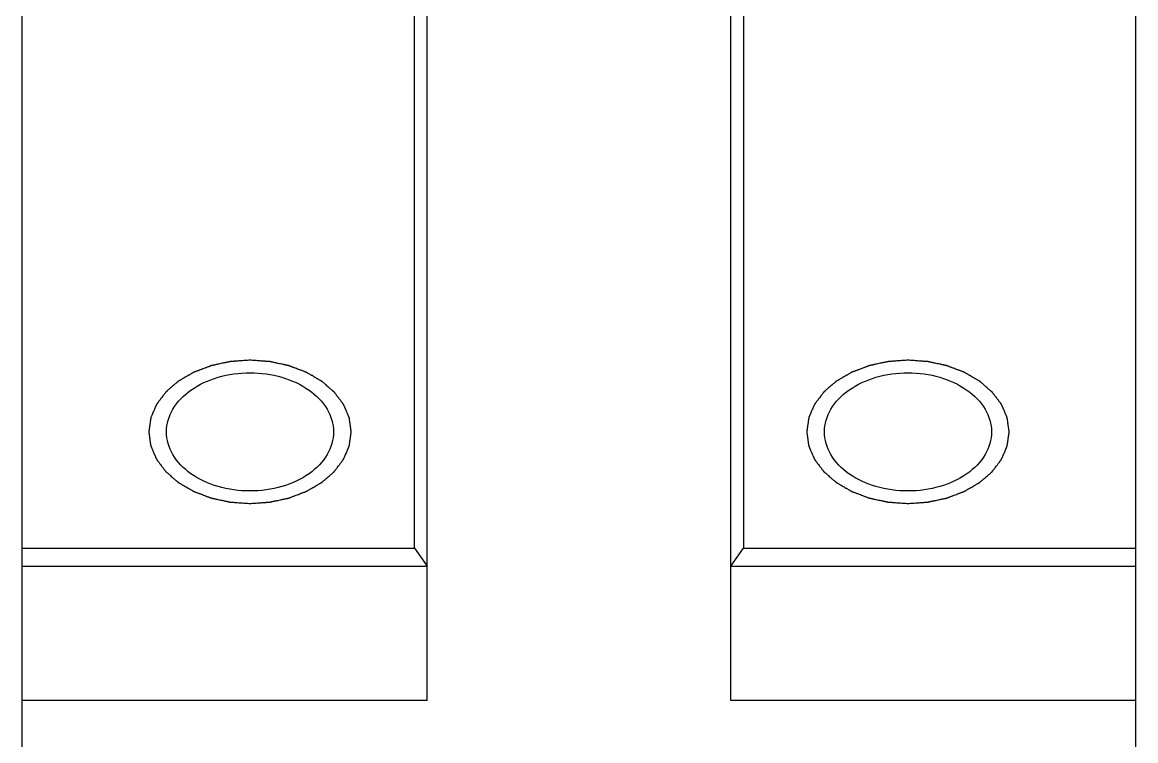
# Model space of a CAD drawing. Header units: millimetres. Extents: x 0 to 594, y 0 to 420.
# Drawn here: x 447.72 to 458.72, y 374.19 to 381.28 of the extents above; entities that cross this region are included whole.
import ezdxf

# ---------------------------------------------------------------- set-up
doc = ezdxf.new("R2010")
doc.units = ezdxf.units.MM
doc.header["$LTSCALE"] = 32.67
doc.layers.get('0').update_dxf_attribs({"linetype": 'CONTINUOUS'})
doc.layers.add('AXIS', color=7, linetype='CONTINUOUS')

msp = doc.modelspace()

# ---------------------------------------------------------------- linework, layer by layer
at = {"color": 7, "linetype": 'CONTINUOUS'}
for p, q in [((447.72, 332.038), (447.72, 388.373)), ((451.595, 376.087), (451.595, 388.373)), ((454.845, 388.373), (454.845, 376.087)), ((458.72, 332.038), (458.72, 388.373)), ((451.72, 374.584), (451.72, 388.284)), ((454.72, 374.584), (454.72, 388.284)), ((447.72, 376.087), (451.595, 376.087)), ((451.595, 376.087), (451.72, 375.91)), ((454.72, 375.91), (454.845, 376.087)), ((454.845, 376.087), (458.72, 376.087)), ((447.72, 375.91), (451.72, 375.91)), ((454.72, 375.91), (458.72, 375.91)), ((451.72, 374.584), (447.72, 374.584)), ((458.72, 374.584), (454.72, 374.584))]:
    msp.add_line(p, q, dxfattribs=at)
at = {"color": 2, "linetype": 'CONTINUOUS'}
for points in [[(449.97, 377.943), (449.954, 377.942), (449.929, 377.94), (449.897, 377.938), (449.873, 377.936), (449.853, 377.935), (449.836, 377.934), (449.824, 377.933), (449.812, 377.932), (449.802, 377.931), (449.794, 377.931), (449.789, 377.93), (449.785, 377.93), (449.782, 377.93), (449.779, 377.93), (449.777, 377.93), (449.776, 377.93), (449.774, 377.929), (449.772, 377.929), (449.77, 377.928), (449.767, 377.928), (449.763, 377.927), (449.758, 377.926), (449.75, 377.924), (449.741, 377.922), (449.729, 377.919), (449.717, 377.917), (449.702, 377.914), (449.682, 377.91), (449.663, 377.905), (449.647, 377.902), (449.636, 377.9), (449.624, 377.897), (449.614, 377.895), (449.606, 377.893), (449.601, 377.892), (449.598, 377.891), (449.595, 377.891), (449.592, 377.89), (449.591, 377.89), (449.59, 377.89), (449.589, 377.89), (449.588, 377.889), (449.587, 377.889), (449.586, 377.888), (449.583, 377.888), (449.581, 377.887), (449.577, 377.885), (449.573, 377.883), (449.565, 377.881), (449.556, 377.877), (449.546, 377.873), (449.535, 377.869), (449.521, 377.864), (449.503, 377.857), (449.485, 377.85), (449.47, 377.845), (449.46, 377.841), (449.449, 377.837), (449.44, 377.834), (449.433, 377.831), (449.428, 377.829), (449.425, 377.828), (449.422, 377.827), (449.42, 377.826), (449.418, 377.825), (449.417, 377.825), (449.416, 377.825), (449.416, 377.824), (449.415, 377.824), (449.414, 377.823), (449.412, 377.822), (449.409, 377.821), (449.406, 377.819), (449.402, 377.816), (449.396, 377.813), (449.388, 377.808), (449.378, 377.803), (449.368, 377.797), (449.356, 377.79), (449.34, 377.78), (449.324, 377.771), (449.311, 377.764), (449.301, 377.758), (449.292, 377.752), (449.284, 377.748), (449.277, 377.744), (449.273, 377.742), (449.27, 377.74), (449.268, 377.739), (449.266, 377.737), (449.264, 377.737), (449.263, 377.736), (449.263, 377.736), (449.262, 377.735), (449.262, 377.735), (449.261, 377.734), (449.259, 377.732), (449.257, 377.731), (449.254, 377.729), (449.251, 377.726), (449.246, 377.721), (449.24, 377.716), (449.232, 377.709), (449.224, 377.702), (449.214, 377.694), (449.201, 377.682), (449.188, 377.671), (449.178, 377.663), (449.17, 377.656), (449.162, 377.649), (449.156, 377.644), (449.151, 377.639), (449.147, 377.636), (449.145, 377.634), (449.143, 377.633), (449.141, 377.631), (449.14, 377.63), (449.139, 377.63), (449.139, 377.629), (449.139, 377.629), (449.138, 377.628), (449.137, 377.627), (449.136, 377.625), (449.135, 377.623), (449.133, 377.621), (449.13, 377.618), (449.126, 377.613), (449.122, 377.606), (449.116, 377.599), (449.11, 377.591), (449.102, 377.581), (449.093, 377.568), (449.083, 377.556), (449.075, 377.546), (449.07, 377.538), (449.064, 377.53), (449.059, 377.524), (449.055, 377.519), (449.053, 377.516), (449.051, 377.513), (449.05, 377.511), (449.048, 377.51), (449.048, 377.509), (449.047, 377.508), (449.047, 377.508), (449.046, 377.507), (449.046, 377.506), (449.046, 377.505), (449.045, 377.503), (449.044, 377.501), (449.043, 377.499), (449.041, 377.495), (449.039, 377.49), (449.036, 377.483), (449.032, 377.475), (449.029, 377.466), (449.024, 377.455), (449.018, 377.442), (449.012, 377.428), (449.007, 377.417), (449.004, 377.409), (449, 377.4), (448.997, 377.393), (448.995, 377.388), (448.993, 377.385), (448.992, 377.382), (448.991, 377.38), (448.991, 377.378), (448.99, 377.377), (448.99, 377.376), (448.99, 377.376), (448.99, 377.375), (448.989, 377.374), (448.989, 377.373), (448.989, 377.371), (448.989, 377.369), (448.988, 377.366), (448.988, 377.362), (448.987, 377.357), (448.986, 377.349), (448.985, 377.341), (448.983, 377.332), (448.982, 377.32), (448.98, 377.306), (448.978, 377.291), (448.976, 377.279), (448.975, 377.271), (448.974, 377.262), (448.973, 377.255), (448.972, 377.249), (448.971, 377.245), (448.971, 377.242), (448.97, 377.24), (448.97, 377.238), (448.97, 377.237), (448.97, 377.236), (448.97, 377.236), (448.97, 377.235), (448.97, 377.235), (448.97, 377.233), (448.97, 377.232), (448.971, 377.229), (448.971, 377.227), (448.972, 377.223), (448.972, 377.217), (448.973, 377.21), (448.975, 377.201), (448.976, 377.193), (448.977, 377.181), (448.979, 377.167), (448.981, 377.153), (448.983, 377.141), (448.984, 377.133), (448.985, 377.124), (448.986, 377.117), (448.987, 377.111), (448.988, 377.108), (448.988, 377.105), (448.988, 377.103), (448.989, 377.101), (448.989, 377.1), (448.989, 377.099), (448.989, 377.098), (448.989, 377.098), (448.989, 377.097), (448.99, 377.096), (448.991, 377.094), (448.992, 377.092), (448.993, 377.09), (448.994, 377.086), (448.997, 377.081), (449, 377.074), (449.003, 377.065), (449.007, 377.057), (449.011, 377.046), (449.017, 377.032), (449.023, 377.019), (449.028, 377.008), (449.031, 376.999), (449.035, 376.991), (449.038, 376.984), (449.04, 376.979), (449.042, 376.975), (449.043, 376.973), (449.044, 376.97), (449.044, 376.969), (449.045, 376.968), (449.045, 376.967), (449.045, 376.966), (449.046, 376.966), (449.046, 376.965), (449.047, 376.964), (449.048, 376.963), (449.05, 376.961), (449.052, 376.958), (449.054, 376.955), (449.058, 376.95), (449.063, 376.944), (449.068, 376.936), (449.074, 376.928), (449.082, 376.918), (449.091, 376.905), (449.101, 376.893), (449.108, 376.883), (449.114, 376.875), (449.12, 376.867), (449.125, 376.861), (449.128, 376.856), (449.131, 376.853), (449.133, 376.85), (449.134, 376.848), (449.135, 376.847), (449.136, 376.846), (449.137, 376.845), (449.137, 376.844), (449.137, 376.844), (449.138, 376.844), (449.139, 376.843), (449.141, 376.841), (449.143, 376.839), (449.145, 376.837), (449.149, 376.834), (449.154, 376.83), (449.161, 376.824), (449.168, 376.817), (449.176, 376.811), (449.187, 376.801), (449.2, 376.79), (449.213, 376.779), (449.223, 376.77), (449.231, 376.763), (449.239, 376.756), (449.246, 376.751), (449.251, 376.746), (449.254, 376.743), (449.257, 376.741), (449.259, 376.739), (449.26, 376.738), (449.262, 376.737), (449.262, 376.736), (449.263, 376.736), (449.263, 376.735), (449.264, 376.735), (449.266, 376.734), (449.267, 376.733), (449.27, 376.732), (449.273, 376.73), (449.277, 376.728), (449.283, 376.724), (449.291, 376.719), (449.3, 376.714), (449.31, 376.708), (449.322, 376.701), (449.338, 376.692), (449.354, 376.683), (449.366, 376.676), (449.376, 376.67), (449.385, 376.665), (449.393, 376.66), (449.399, 376.656), (449.403, 376.654), (449.407, 376.652), (449.409, 376.651), (449.411, 376.65), (449.412, 376.649), (449.413, 376.649), (449.414, 376.648), (449.414, 376.648), (449.415, 376.648), (449.417, 376.647), (449.419, 376.646), (449.422, 376.645), (449.425, 376.644), (449.43, 376.642), (449.437, 376.639), (449.446, 376.636), (449.457, 376.632), (449.467, 376.628), (449.482, 376.622), (449.5, 376.616), (449.517, 376.609), (449.532, 376.603), (449.543, 376.599), (449.553, 376.595), (449.562, 376.592), (449.569, 376.589), (449.574, 376.587), (449.578, 376.586), (449.58, 376.585), (449.582, 376.584), (449.584, 376.584), (449.585, 376.583), (449.586, 376.583), (449.586, 376.583), (449.587, 376.583), (449.589, 376.582), (449.591, 376.582), (449.594, 376.581), (449.598, 376.58), (449.603, 376.579), (449.611, 376.578), (449.621, 376.575), (449.632, 376.573), (449.644, 376.57), (449.659, 376.567), (449.679, 376.563), (449.698, 376.559), (449.714, 376.555), (449.726, 376.553), (449.737, 376.55), (449.747, 376.548), (449.755, 376.546), (449.76, 376.545), (449.763, 376.545), (449.766, 376.544), (449.769, 376.543), (449.771, 376.543), (449.772, 376.543), (449.774, 376.543), (449.776, 376.542), (449.778, 376.542), (449.781, 376.542), (449.786, 376.542), (449.791, 376.541), (449.799, 376.541), (449.809, 376.54), (449.822, 376.539), (449.834, 376.538), (449.85, 376.537), (449.871, 376.536), (449.896, 376.534), (449.929, 376.532), (449.953, 376.53), (449.97, 376.529)], [(449.97, 376.529), (449.986, 376.53), (450.01, 376.532), (450.043, 376.534), (450.067, 376.535), (450.087, 376.537), (450.103, 376.538), (450.116, 376.539), (450.128, 376.54), (450.138, 376.54), (450.146, 376.541), (450.151, 376.541), (450.155, 376.542), (450.158, 376.542), (450.161, 376.542), (450.163, 376.542), (450.164, 376.542), (450.166, 376.543), (450.168, 376.543), (450.17, 376.543), (450.173, 376.544), (450.177, 376.545), (450.182, 376.546), (450.189, 376.548), (450.199, 376.55), (450.211, 376.552), (450.222, 376.555), (450.238, 376.558), (450.258, 376.562), (450.277, 376.566), (450.293, 376.57), (450.304, 376.572), (450.316, 376.575), (450.326, 376.577), (450.333, 376.578), (450.338, 376.579), (450.342, 376.58), (450.345, 376.581), (450.348, 376.581), (450.349, 376.582), (450.35, 376.582), (450.351, 376.582), (450.352, 376.582), (450.353, 376.583), (450.354, 376.583), (450.356, 376.584), (450.359, 376.585), (450.363, 376.586), (450.367, 376.588), (450.374, 376.591), (450.383, 376.594), (450.394, 376.598), (450.405, 376.602), (450.419, 376.608), (450.437, 376.614), (450.455, 376.621), (450.469, 376.627), (450.48, 376.631), (450.491, 376.635), (450.5, 376.638), (450.507, 376.641), (450.512, 376.642), (450.515, 376.644), (450.518, 376.645), (450.52, 376.646), (450.522, 376.646), (450.523, 376.647), (450.523, 376.647), (450.524, 376.647), (450.525, 376.648), (450.526, 376.648), (450.528, 376.65), (450.53, 376.651), (450.534, 376.653), (450.538, 376.655), (450.544, 376.659), (450.552, 376.664), (450.562, 376.669), (450.571, 376.675), (450.584, 376.682), (450.6, 376.691), (450.616, 376.701), (450.629, 376.708), (450.639, 376.714), (450.648, 376.719), (450.656, 376.724), (450.663, 376.727), (450.667, 376.73), (450.67, 376.732), (450.672, 376.733), (450.674, 376.734), (450.676, 376.735), (450.676, 376.735), (450.677, 376.736), (450.677, 376.736), (450.678, 376.737), (450.679, 376.738), (450.681, 376.739), (450.683, 376.741), (450.685, 376.743), (450.689, 376.746), (450.694, 376.75), (450.7, 376.756), (450.708, 376.762), (450.716, 376.769), (450.726, 376.778), (450.739, 376.789), (450.752, 376.8), (450.762, 376.809), (450.77, 376.816), (450.778, 376.822), (450.784, 376.828), (450.789, 376.832), (450.792, 376.835), (450.795, 376.837), (450.797, 376.839), (450.799, 376.841), (450.8, 376.841), (450.8, 376.842), (450.801, 376.842), (450.801, 376.843), (450.802, 376.844), (450.803, 376.845), (450.804, 376.846), (450.805, 376.848), (450.807, 376.851), (450.81, 376.854), (450.813, 376.859), (450.818, 376.865), (450.824, 376.873), (450.83, 376.88), (450.837, 376.891), (450.847, 376.903), (450.857, 376.916), (450.864, 376.926), (450.87, 376.934), (450.876, 376.941), (450.881, 376.948), (450.884, 376.953), (450.887, 376.956), (450.889, 376.958), (450.89, 376.96), (450.891, 376.962), (450.892, 376.963), (450.893, 376.964), (450.893, 376.964), (450.893, 376.965), (450.894, 376.965), (450.894, 376.966), (450.895, 376.968), (450.896, 376.97), (450.897, 376.973), (450.898, 376.976), (450.901, 376.982), (450.904, 376.989), (450.907, 376.997), (450.911, 377.005), (450.916, 377.016), (450.922, 377.03), (450.928, 377.044), (450.932, 377.055), (450.936, 377.063), (450.939, 377.071), (450.942, 377.078), (450.945, 377.084), (450.946, 377.087), (450.947, 377.09), (450.948, 377.092), (450.949, 377.094), (450.95, 377.095), (450.95, 377.096), (450.95, 377.096), (450.95, 377.097), (450.95, 377.097), (450.951, 377.099), (450.951, 377.1), (450.951, 377.103), (450.951, 377.106), (450.952, 377.109), (450.953, 377.115), (450.954, 377.122), (450.955, 377.131), (450.956, 377.14), (450.958, 377.151), (450.96, 377.166), (450.962, 377.18), (450.964, 377.192), (450.965, 377.201), (450.966, 377.21), (450.967, 377.217), (450.968, 377.223), (450.969, 377.226), (450.969, 377.229), (450.969, 377.231), (450.97, 377.233), (450.97, 377.235), (450.97, 377.235), (450.97, 377.236), (450.97, 377.236), (450.97, 377.237), (450.97, 377.238), (450.969, 377.24), (450.969, 377.242), (450.969, 377.245), (450.968, 377.249), (450.967, 377.254), (450.966, 377.262), (450.965, 377.27), (450.964, 377.279), (450.962, 377.29), (450.96, 377.304), (450.958, 377.319), (450.957, 377.33), (450.956, 377.339), (450.954, 377.347), (450.953, 377.355), (450.953, 377.36), (450.952, 377.364), (450.952, 377.367), (450.951, 377.369), (450.951, 377.371), (450.951, 377.372), (450.951, 377.373), (450.951, 377.373), (450.951, 377.374), (450.95, 377.374), (450.95, 377.376), (450.949, 377.377), (450.948, 377.379), (450.947, 377.382), (450.946, 377.386), (450.943, 377.391), (450.94, 377.398), (450.937, 377.406), (450.933, 377.414), (450.929, 377.425), (450.923, 377.439), (450.917, 377.453), (450.912, 377.464), (450.909, 377.472), (450.905, 377.481), (450.902, 377.487), (450.9, 377.493), (450.898, 377.496), (450.897, 377.499), (450.896, 377.501), (450.895, 377.503), (450.895, 377.504), (450.895, 377.505), (450.894, 377.505), (450.894, 377.506), (450.894, 377.506), (450.893, 377.507), (450.892, 377.509), (450.89, 377.511), (450.888, 377.514), (450.886, 377.517), (450.882, 377.522), (450.877, 377.528), (450.872, 377.536), (450.866, 377.543), (450.858, 377.554), (450.849, 377.566), (450.839, 377.579), (450.831, 377.589), (450.826, 377.597), (450.82, 377.604), (450.815, 377.611), (450.811, 377.616), (450.809, 377.619), (450.807, 377.621), (450.806, 377.623), (450.804, 377.625), (450.804, 377.626), (450.803, 377.627), (450.803, 377.627), (450.802, 377.628), (450.802, 377.628), (450.801, 377.629), (450.799, 377.631), (450.797, 377.632), (450.794, 377.634), (450.791, 377.637), (450.786, 377.642), (450.779, 377.648), (450.771, 377.654), (450.763, 377.661), (450.753, 377.67), (450.74, 377.681), (450.727, 377.693), (450.716, 377.702), (450.708, 377.709), (450.701, 377.715), (450.694, 377.721), (450.689, 377.726), (450.686, 377.728), (450.683, 377.731), (450.681, 377.732), (450.679, 377.734), (450.678, 377.735), (450.677, 377.735), (450.677, 377.736), (450.676, 377.736), (450.676, 377.737), (450.674, 377.737), (450.672, 377.739), (450.67, 377.74), (450.667, 377.742), (450.663, 377.744), (450.657, 377.748), (450.649, 377.752), (450.639, 377.758), (450.63, 377.763), (450.617, 377.77), (450.602, 377.78), (450.586, 377.789), (450.573, 377.796), (450.564, 377.802), (450.554, 377.807), (450.547, 377.812), (450.54, 377.815), (450.536, 377.817), (450.533, 377.819), (450.531, 377.821), (450.529, 377.822), (450.528, 377.823), (450.527, 377.823), (450.526, 377.823), (450.525, 377.824), (450.525, 377.824), (450.523, 377.825), (450.521, 377.825), (450.518, 377.826), (450.515, 377.828), (450.51, 377.83), (450.503, 377.832), (450.494, 377.836), (450.483, 377.84), (450.472, 377.844), (450.458, 377.849), (450.44, 377.856), (450.422, 377.863), (450.408, 377.868), (450.397, 377.872), (450.386, 377.876), (450.377, 377.88), (450.37, 377.883), (450.366, 377.884), (450.362, 377.886), (450.36, 377.887), (450.357, 377.887), (450.356, 377.888), (450.355, 377.888), (450.354, 377.889), (450.353, 377.889), (450.352, 377.889), (450.351, 377.889), (450.348, 377.89), (450.345, 377.891), (450.342, 377.891), (450.337, 377.892), (450.329, 377.894), (450.319, 377.896), (450.308, 377.899), (450.296, 377.901), (450.28, 377.905), (450.261, 377.909), (450.241, 377.913), (450.226, 377.916), (450.214, 377.919), (450.203, 377.921), (450.193, 377.924), (450.185, 377.925), (450.18, 377.926), (450.176, 377.927), (450.173, 377.928), (450.171, 377.928), (450.169, 377.929), (450.168, 377.929), (450.166, 377.929), (450.164, 377.929), (450.161, 377.929), (450.158, 377.93), (450.154, 377.93), (450.149, 377.93), (450.141, 377.931), (450.13, 377.932), (450.118, 377.932), (450.106, 377.933), (450.089, 377.934), (450.069, 377.936), (450.044, 377.938), (450.011, 377.94), (449.986, 377.942), (449.97, 377.943)], [(456.47, 377.943), (456.454, 377.942), (456.429, 377.94), (456.397, 377.938), (456.373, 377.936), (456.353, 377.935), (456.336, 377.934), (456.324, 377.933), (456.312, 377.932), (456.302, 377.931), (456.294, 377.931), (456.289, 377.93), (456.285, 377.93), (456.282, 377.93), (456.279, 377.93), (456.277, 377.93), (456.276, 377.93), (456.274, 377.929), (456.272, 377.929), (456.27, 377.928), (456.267, 377.928), (456.263, 377.927), (456.258, 377.926), (456.25, 377.924), (456.241, 377.922), (456.229, 377.919), (456.217, 377.917), (456.202, 377.914), (456.182, 377.91), (456.163, 377.905), (456.147, 377.902), (456.136, 377.9), (456.124, 377.897), (456.114, 377.895), (456.106, 377.893), (456.101, 377.892), (456.098, 377.891), (456.095, 377.891), (456.092, 377.89), (456.091, 377.89), (456.09, 377.89), (456.089, 377.89), (456.088, 377.889), (456.087, 377.889), (456.086, 377.888), (456.083, 377.888), (456.081, 377.887), (456.077, 377.885), (456.073, 377.883), (456.065, 377.881), (456.056, 377.877), (456.046, 377.873), (456.035, 377.869), (456.021, 377.864), (456.003, 377.857), (455.985, 377.85), (455.97, 377.845), (455.96, 377.841), (455.949, 377.837), (455.94, 377.834), (455.933, 377.831), (455.928, 377.829), (455.925, 377.828), (455.922, 377.827), (455.92, 377.826), (455.918, 377.825), (455.917, 377.825), (455.916, 377.825), (455.916, 377.824), (455.915, 377.824), (455.914, 377.823), (455.912, 377.822), (455.909, 377.821), (455.906, 377.819), (455.902, 377.816), (455.896, 377.813), (455.888, 377.808), (455.878, 377.803), (455.868, 377.797), (455.856, 377.79), (455.84, 377.78), (455.824, 377.771), (455.811, 377.764), (455.801, 377.758), (455.792, 377.752), (455.784, 377.748), (455.777, 377.744), (455.773, 377.742), (455.77, 377.74), (455.768, 377.739), (455.766, 377.737), (455.764, 377.737), (455.763, 377.736), (455.763, 377.736), (455.762, 377.735), (455.762, 377.735), (455.761, 377.734), (455.759, 377.732), (455.757, 377.731), (455.754, 377.729), (455.751, 377.726), (455.746, 377.721), (455.74, 377.716), (455.732, 377.709), (455.724, 377.702), (455.714, 377.694), (455.701, 377.682), (455.688, 377.671), (455.678, 377.663), (455.67, 377.656), (455.662, 377.649), (455.656, 377.644), (455.651, 377.639), (455.647, 377.636), (455.645, 377.634), (455.643, 377.633), (455.641, 377.631), (455.64, 377.63), (455.639, 377.63), (455.639, 377.629), (455.639, 377.629), (455.638, 377.628), (455.637, 377.627), (455.636, 377.625), (455.635, 377.623), (455.633, 377.621), (455.63, 377.618), (455.626, 377.613), (455.622, 377.606), (455.616, 377.599), (455.61, 377.591), (455.602, 377.581), (455.593, 377.568), (455.583, 377.556), (455.575, 377.546), (455.57, 377.538), (455.564, 377.53), (455.559, 377.524), (455.555, 377.519), (455.553, 377.516), (455.551, 377.513), (455.55, 377.511), (455.548, 377.51), (455.548, 377.509), (455.547, 377.508), (455.547, 377.508), (455.546, 377.507), (455.546, 377.506), (455.546, 377.505), (455.545, 377.503), (455.544, 377.501), (455.543, 377.499), (455.541, 377.495), (455.539, 377.49), (455.536, 377.483), (455.532, 377.475), (455.529, 377.466), (455.524, 377.455), (455.518, 377.442), (455.512, 377.428), (455.507, 377.417), (455.504, 377.409), (455.5, 377.4), (455.497, 377.393), (455.495, 377.388), (455.493, 377.385), (455.492, 377.382), (455.491, 377.38), (455.491, 377.378), (455.49, 377.377), (455.49, 377.376), (455.49, 377.376), (455.49, 377.375), (455.489, 377.374), (455.489, 377.373), (455.489, 377.371), (455.489, 377.369), (455.488, 377.366), (455.488, 377.362), (455.487, 377.357), (455.486, 377.349), (455.485, 377.341), (455.483, 377.332), (455.482, 377.32), (455.48, 377.306), (455.478, 377.291), (455.476, 377.279), (455.475, 377.271), (455.474, 377.262), (455.473, 377.255), (455.472, 377.249), (455.471, 377.245), (455.471, 377.242), (455.47, 377.24), (455.47, 377.238), (455.47, 377.237), (455.47, 377.236), (455.47, 377.236), (455.47, 377.235), (455.47, 377.235), (455.47, 377.233), (455.47, 377.232), (455.471, 377.229), (455.471, 377.227), (455.472, 377.223), (455.472, 377.217), (455.473, 377.21), (455.475, 377.201), (455.476, 377.193), (455.477, 377.181), (455.479, 377.167), (455.481, 377.153), (455.483, 377.141), (455.484, 377.133), (455.485, 377.124), (455.486, 377.117), (455.487, 377.111), (455.488, 377.108), (455.488, 377.105), (455.488, 377.103), (455.489, 377.101), (455.489, 377.1), (455.489, 377.099), (455.489, 377.098), (455.489, 377.098), (455.489, 377.097), (455.49, 377.096), (455.491, 377.094), (455.492, 377.092), (455.493, 377.09), (455.494, 377.086), (455.497, 377.081), (455.5, 377.074), (455.503, 377.065), (455.507, 377.057), (455.511, 377.046), (455.517, 377.032), (455.523, 377.019), (455.528, 377.008), (455.531, 376.999), (455.535, 376.991), (455.538, 376.984), (455.54, 376.979), (455.542, 376.975), (455.543, 376.973), (455.544, 376.97), (455.544, 376.969), (455.545, 376.968), (455.545, 376.967), (455.545, 376.966), (455.546, 376.966), (455.546, 376.965), (455.547, 376.964), (455.548, 376.963), (455.55, 376.961), (455.552, 376.958), (455.554, 376.955), (455.558, 376.95), (455.563, 376.944), (455.568, 376.936), (455.574, 376.928), (455.582, 376.918), (455.591, 376.905), (455.601, 376.893), (455.608, 376.883), (455.614, 376.875), (455.62, 376.867), (455.625, 376.861), (455.628, 376.856), (455.631, 376.853), (455.633, 376.85), (455.634, 376.848), (455.635, 376.847), (455.636, 376.846), (455.637, 376.845), (455.637, 376.844), (455.637, 376.844), (455.638, 376.844), (455.639, 376.843), (455.641, 376.841), (455.643, 376.839), (455.645, 376.837), (455.649, 376.834), (455.654, 376.83), (455.661, 376.824), (455.668, 376.817), (455.676, 376.811), (455.687, 376.801), (455.7, 376.79), (455.713, 376.779), (455.723, 376.77), (455.731, 376.763), (455.739, 376.756), (455.746, 376.751), (455.751, 376.746), (455.754, 376.743), (455.757, 376.741), (455.759, 376.739), (455.76, 376.738), (455.762, 376.737), (455.762, 376.736), (455.763, 376.736), (455.763, 376.735), (455.764, 376.735), (455.766, 376.734), (455.767, 376.733), (455.77, 376.732), (455.773, 376.73), (455.777, 376.728), (455.783, 376.724), (455.791, 376.719), (455.8, 376.714), (455.81, 376.708), (455.822, 376.701), (455.838, 376.692), (455.854, 376.683), (455.866, 376.676), (455.876, 376.67), (455.885, 376.665), (455.893, 376.66), (455.899, 376.656), (455.903, 376.654), (455.907, 376.652), (455.909, 376.651), (455.911, 376.65), (455.912, 376.649), (455.913, 376.649), (455.914, 376.648), (455.914, 376.648), (455.915, 376.648), (455.917, 376.647), (455.919, 376.646), (455.922, 376.645), (455.925, 376.644), (455.93, 376.642), (455.937, 376.639), (455.946, 376.636), (455.957, 376.632), (455.967, 376.628), (455.982, 376.622), (456, 376.616), (456.017, 376.609), (456.032, 376.603), (456.043, 376.599), (456.053, 376.595), (456.062, 376.592), (456.069, 376.589), (456.074, 376.587), (456.078, 376.586), (456.08, 376.585), (456.082, 376.584), (456.084, 376.584), (456.085, 376.583), (456.086, 376.583), (456.086, 376.583), (456.087, 376.583), (456.089, 376.582), (456.091, 376.582), (456.094, 376.581), (456.098, 376.58), (456.103, 376.579), (456.111, 376.578), (456.121, 376.575), (456.132, 376.573), (456.144, 376.57), (456.159, 376.567), (456.179, 376.563), (456.198, 376.559), (456.214, 376.555), (456.226, 376.553), (456.237, 376.55), (456.247, 376.548), (456.255, 376.546), (456.26, 376.545), (456.263, 376.545), (456.266, 376.544), (456.269, 376.543), (456.271, 376.543), (456.272, 376.543), (456.274, 376.543), (456.276, 376.542), (456.278, 376.542), (456.281, 376.542), (456.286, 376.542), (456.291, 376.541), (456.299, 376.541), (456.309, 376.54), (456.322, 376.539), (456.334, 376.538), (456.35, 376.537), (456.371, 376.536), (456.396, 376.534), (456.429, 376.532), (456.453, 376.53), (456.47, 376.529)], [(456.47, 376.529), (456.486, 376.53), (456.51, 376.532), (456.543, 376.534), (456.567, 376.535), (456.587, 376.537), (456.603, 376.538), (456.616, 376.539), (456.628, 376.54), (456.638, 376.54), (456.646, 376.541), (456.651, 376.541), (456.655, 376.542), (456.658, 376.542), (456.661, 376.542), (456.663, 376.542), (456.664, 376.542), (456.666, 376.543), (456.668, 376.543), (456.67, 376.543), (456.673, 376.544), (456.677, 376.545), (456.682, 376.546), (456.689, 376.548), (456.699, 376.55), (456.711, 376.552), (456.722, 376.555), (456.738, 376.558), (456.758, 376.562), (456.777, 376.566), (456.793, 376.57), (456.804, 376.572), (456.816, 376.575), (456.826, 376.577), (456.833, 376.578), (456.838, 376.579), (456.842, 376.58), (456.845, 376.581), (456.848, 376.581), (456.849, 376.582), (456.85, 376.582), (456.851, 376.582), (456.852, 376.582), (456.853, 376.583), (456.854, 376.583), (456.856, 376.584), (456.859, 376.585), (456.863, 376.586), (456.867, 376.588), (456.874, 376.591), (456.883, 376.594), (456.894, 376.598), (456.905, 376.602), (456.919, 376.608), (456.937, 376.614), (456.955, 376.621), (456.969, 376.627), (456.98, 376.631), (456.991, 376.635), (457, 376.638), (457.007, 376.641), (457.012, 376.642), (457.015, 376.644), (457.018, 376.645), (457.02, 376.646), (457.022, 376.646), (457.023, 376.647), (457.023, 376.647), (457.024, 376.647), (457.025, 376.648), (457.026, 376.648), (457.028, 376.65), (457.03, 376.651), (457.034, 376.653), (457.038, 376.655), (457.044, 376.659), (457.052, 376.664), (457.062, 376.669), (457.071, 376.675), (457.084, 376.682), (457.1, 376.691), (457.116, 376.701), (457.129, 376.708), (457.139, 376.714), (457.148, 376.719), (457.156, 376.724), (457.163, 376.727), (457.167, 376.73), (457.17, 376.732), (457.172, 376.733), (457.174, 376.734), (457.176, 376.735), (457.176, 376.735), (457.177, 376.736), (457.177, 376.736), (457.178, 376.737), (457.179, 376.738), (457.181, 376.739), (457.183, 376.741), (457.185, 376.743), (457.189, 376.746), (457.194, 376.75), (457.2, 376.756), (457.208, 376.762), (457.216, 376.769), (457.226, 376.778), (457.239, 376.789), (457.252, 376.8), (457.262, 376.809), (457.27, 376.816), (457.278, 376.822), (457.284, 376.828), (457.289, 376.832), (457.292, 376.835), (457.295, 376.837), (457.297, 376.839), (457.299, 376.841), (457.3, 376.841), (457.3, 376.842), (457.301, 376.842), (457.301, 376.843), (457.302, 376.844), (457.303, 376.845), (457.304, 376.846), (457.305, 376.848), (457.307, 376.851), (457.31, 376.854), (457.313, 376.859), (457.318, 376.865), (457.324, 376.873), (457.33, 376.88), (457.337, 376.891), (457.347, 376.903), (457.357, 376.916), (457.364, 376.926), (457.37, 376.934), (457.376, 376.941), (457.381, 376.948), (457.384, 376.953), (457.387, 376.956), (457.389, 376.958), (457.39, 376.96), (457.391, 376.962), (457.392, 376.963), (457.393, 376.964), (457.393, 376.964), (457.393, 376.965), (457.394, 376.965), (457.394, 376.966), (457.395, 376.968), (457.396, 376.97), (457.397, 376.973), (457.398, 376.976), (457.401, 376.982), (457.404, 376.989), (457.407, 376.997), (457.411, 377.005), (457.416, 377.016), (457.422, 377.03), (457.428, 377.044), (457.432, 377.055), (457.436, 377.063), (457.439, 377.071), (457.442, 377.078), (457.445, 377.084), (457.446, 377.087), (457.447, 377.09), (457.448, 377.092), (457.449, 377.094), (457.45, 377.095), (457.45, 377.096), (457.45, 377.096), (457.45, 377.097), (457.45, 377.097), (457.451, 377.099), (457.451, 377.1), (457.451, 377.103), (457.451, 377.106), (457.452, 377.109), (457.453, 377.115), (457.454, 377.122), (457.455, 377.131), (457.456, 377.14), (457.458, 377.151), (457.46, 377.166), (457.462, 377.18), (457.464, 377.192), (457.465, 377.201), (457.466, 377.21), (457.467, 377.217), (457.468, 377.223), (457.469, 377.226), (457.469, 377.229), (457.469, 377.231), (457.47, 377.233), (457.47, 377.235), (457.47, 377.235), (457.47, 377.236), (457.47, 377.236), (457.47, 377.237), (457.47, 377.238), (457.469, 377.24), (457.469, 377.242), (457.469, 377.245), (457.468, 377.249), (457.467, 377.254), (457.466, 377.262), (457.465, 377.27), (457.464, 377.279), (457.462, 377.29), (457.46, 377.304), (457.458, 377.319), (457.457, 377.33), (457.456, 377.339), (457.454, 377.347), (457.453, 377.355), (457.453, 377.36), (457.452, 377.364), (457.452, 377.367), (457.451, 377.369), (457.451, 377.371), (457.451, 377.372), (457.451, 377.373), (457.451, 377.373), (457.451, 377.374), (457.45, 377.374), (457.45, 377.376), (457.449, 377.377), (457.448, 377.379), (457.447, 377.382), (457.446, 377.386), (457.443, 377.391), (457.44, 377.398), (457.437, 377.406), (457.433, 377.414), (457.429, 377.425), (457.423, 377.439), (457.417, 377.453), (457.412, 377.464), (457.409, 377.472), (457.405, 377.481), (457.402, 377.487), (457.4, 377.493), (457.398, 377.496), (457.397, 377.499), (457.396, 377.501), (457.395, 377.503), (457.395, 377.504), (457.395, 377.505), (457.394, 377.505), (457.394, 377.506), (457.394, 377.506), (457.393, 377.507), (457.392, 377.509), (457.39, 377.511), (457.388, 377.514), (457.386, 377.517), (457.382, 377.522), (457.377, 377.528), (457.372, 377.536), (457.366, 377.543), (457.358, 377.554), (457.349, 377.566), (457.339, 377.579), (457.331, 377.589), (457.326, 377.597), (457.32, 377.604), (457.315, 377.611), (457.311, 377.616), (457.309, 377.619), (457.307, 377.621), (457.306, 377.623), (457.304, 377.625), (457.304, 377.626), (457.303, 377.627), (457.303, 377.627), (457.302, 377.628), (457.302, 377.628), (457.301, 377.629), (457.299, 377.631), (457.297, 377.632), (457.294, 377.634), (457.291, 377.637), (457.286, 377.642), (457.279, 377.648), (457.271, 377.654), (457.263, 377.661), (457.253, 377.67), (457.24, 377.681), (457.227, 377.693), (457.216, 377.702), (457.208, 377.709), (457.201, 377.715), (457.194, 377.721), (457.189, 377.726), (457.186, 377.728), (457.183, 377.731), (457.181, 377.732), (457.179, 377.734), (457.178, 377.735), (457.177, 377.735), (457.177, 377.736), (457.176, 377.736), (457.176, 377.737), (457.174, 377.737), (457.172, 377.739), (457.17, 377.74), (457.167, 377.742), (457.163, 377.744), (457.157, 377.748), (457.149, 377.752), (457.139, 377.758), (457.13, 377.763), (457.117, 377.77), (457.102, 377.78), (457.086, 377.789), (457.073, 377.796), (457.064, 377.802), (457.054, 377.807), (457.047, 377.812), (457.04, 377.815), (457.036, 377.817), (457.033, 377.819), (457.031, 377.821), (457.029, 377.822), (457.028, 377.823), (457.027, 377.823), (457.026, 377.823), (457.025, 377.824), (457.025, 377.824), (457.023, 377.825), (457.021, 377.825), (457.018, 377.826), (457.015, 377.828), (457.01, 377.83), (457.003, 377.832), (456.994, 377.836), (456.983, 377.84), (456.972, 377.844), (456.958, 377.849), (456.94, 377.856), (456.922, 377.863), (456.908, 377.868), (456.897, 377.872), (456.886, 377.876), (456.877, 377.88), (456.87, 377.883), (456.866, 377.884), (456.862, 377.886), (456.86, 377.887), (456.857, 377.887), (456.856, 377.888), (456.855, 377.888), (456.854, 377.889), (456.853, 377.889), (456.852, 377.889), (456.851, 377.889), (456.848, 377.89), (456.845, 377.891), (456.842, 377.891), (456.837, 377.892), (456.829, 377.894), (456.819, 377.896), (456.808, 377.899), (456.796, 377.901), (456.78, 377.905), (456.761, 377.909), (456.741, 377.913), (456.726, 377.916), (456.714, 377.919), (456.703, 377.921), (456.693, 377.924), (456.685, 377.925), (456.68, 377.926), (456.676, 377.927), (456.673, 377.928), (456.671, 377.928), (456.669, 377.929), (456.668, 377.929), (456.666, 377.929), (456.664, 377.929), (456.661, 377.929), (456.658, 377.93), (456.654, 377.93), (456.649, 377.93), (456.641, 377.931), (456.63, 377.932), (456.618, 377.932), (456.606, 377.933), (456.589, 377.934), (456.569, 377.936), (456.544, 377.938), (456.511, 377.94), (456.486, 377.942), (456.47, 377.943)]]:
    msp.add_open_spline(points, degree=3, knots=[0, 0, 0, 0, 0.015625, 0.023438, 0.03125, 0.039062, 0.042969, 0.046875, 0.050781, 0.054688, 0.056641, 0.058594, 0.05957, 0.060547, 0.061523, 0.062012, 0.0625, 0.062988, 0.063477, 0.064453, 0.06543, 0.066406, 0.068359, 0.070312, 0.074219, 0.078125, 0.082031, 0.085938, 0.09375, 0.101562, 0.105469, 0.109375, 0.113281, 0.117188, 0.119141, 0.121094, 0.12207, 0.123047, 0.124023, 0.124512, 0.124756, 0.125, 0.125244, 0.125488, 0.125977, 0.126953, 0.12793, 0.128906, 0.130859, 0.132812, 0.136719, 0.140625, 0.144531, 0.148438, 0.15625, 0.164062, 0.167969, 0.171875, 0.175781, 0.179688, 0.181641, 0.183594, 0.18457, 0.185547, 0.186523, 0.187012, 0.187256, 0.1875, 0.187744, 0.187988, 0.188477, 0.189453, 0.19043, 0.191406, 0.193359, 0.195312, 0.199219, 0.203125, 0.207031, 0.210938, 0.21875, 0.226562, 0.230469, 0.234375, 0.238281, 0.242188, 0.244141, 0.246094, 0.24707, 0.248047, 0.249023, 0.249512, 0.249756, 0.25, 0.250244, 0.250488, 0.250977, 0.251953, 0.25293, 0.253906, 0.255859, 0.257812, 0.261719, 0.265625, 0.269531, 0.273438, 0.28125, 0.289062, 0.292969, 0.296875, 0.300781, 0.304688, 0.306641, 0.308594, 0.30957, 0.310547, 0.311523, 0.312012, 0.312256, 0.3125, 0.312744, 0.312988, 0.313477, 0.314453, 0.31543, 0.316406, 0.318359, 0.320312, 0.324219, 0.328125, 0.332031, 0.335938, 0.34375, 0.351562, 0.355469, 0.359375, 0.363281, 0.367188, 0.369141, 0.371094, 0.37207, 0.373047, 0.374023, 0.374512, 0.374756, 0.375, 0.375244, 0.375488, 0.375977, 0.376953, 0.37793, 0.378906, 0.380859, 0.382812, 0.386719, 0.390625, 0.394531, 0.398438, 0.40625, 0.414062, 0.417969, 0.421875, 0.425781, 0.429688, 0.431641, 0.433594, 0.43457, 0.435547, 0.436523, 0.437012, 0.437256, 0.4375, 0.437744, 0.437988, 0.438477, 0.439453, 0.44043, 0.441406, 0.443359, 0.445312, 0.449219, 0.453125, 0.457031, 0.460938, 0.46875, 0.476562, 0.480469, 0.484375, 0.488281, 0.492188, 0.494141, 0.496094, 0.49707, 0.498047, 0.499023, 0.499512, 0.499756, 0.5, 0.500244, 0.500488, 0.500977, 0.501953, 0.50293, 0.503906, 0.505859, 0.507812, 0.511719, 0.515625, 0.519531, 0.523438, 0.53125, 0.539062, 0.542969, 0.546875, 0.550781, 0.554688, 0.556641, 0.558594, 0.55957, 0.560547, 0.561523, 0.562012, 0.562256, 0.5625, 0.562744, 0.562988, 0.563477, 0.564453, 0.56543, 0.566406, 0.568359, 0.570312, 0.574219, 0.578125, 0.582031, 0.585938, 0.59375, 0.601562, 0.605469, 0.609375, 0.613281, 0.617188, 0.619141, 0.621094, 0.62207, 0.623047, 0.624023, 0.624512, 0.624756, 0.625, 0.625244, 0.625488, 0.625977, 0.626953, 0.62793, 0.628906, 0.630859, 0.632812, 0.636719, 0.640625, 0.644531, 0.648438, 0.65625, 0.664062, 0.667969, 0.671875, 0.675781, 0.679688, 0.681641, 0.683594, 0.68457, 0.685547, 0.686523, 0.687012, 0.687256, 0.6875, 0.687744, 0.687988, 0.688477, 0.689453, 0.69043, 0.691406, 0.693359, 0.695312, 0.699219, 0.703125, 0.707031, 0.710938, 0.71875, 0.726562, 0.730469, 0.734375, 0.738281, 0.742188, 0.744141, 0.746094, 0.74707, 0.748047, 0.749023, 0.749512, 0.749756, 0.75, 0.750244, 0.750488, 0.750977, 0.751953, 0.75293, 0.753906, 0.755859, 0.757812, 0.761719, 0.765625, 0.769531, 0.773438, 0.78125, 0.789062, 0.792969, 0.796875, 0.800781, 0.804688, 0.806641, 0.808594, 0.80957, 0.810547, 0.811523, 0.812012, 0.812256, 0.8125, 0.812744, 0.812988, 0.813477, 0.814453, 0.81543, 0.816406, 0.818359, 0.820312, 0.824219, 0.828125, 0.832031, 0.835938, 0.84375, 0.851562, 0.855469, 0.859375, 0.863281, 0.867188, 0.869141, 0.871094, 0.87207, 0.873047, 0.874023, 0.874512, 0.874756, 0.875, 0.875244, 0.875488, 0.875977, 0.876953, 0.87793, 0.878906, 0.880859, 0.882812, 0.886719, 0.890625, 0.894531, 0.898438, 0.90625, 0.914062, 0.917969, 0.921875, 0.925781, 0.929688, 0.931641, 0.933594, 0.93457, 0.935547, 0.936523, 0.937012, 0.9375, 0.937988, 0.938477, 0.939453, 0.94043, 0.941406, 0.943359, 0.945312, 0.949219, 0.953125, 0.957031, 0.960938, 0.96875, 0.976562, 0.984375, 1, 1, 1, 1], dxfattribs=at)
at = {"layer": 'AXIS', "color": 7, "linetype": 'CONTINUOUS'}
for points, knots in [([(449.145, 377.236), (449.145, 377.313), (449.195, 377.479), (449.387, 377.669), (449.657, 377.791), (449.864, 377.819), (449.97, 377.819)], [0, 0, 0, 0, 0.209467, 0.444667, 0.711993, 1, 1, 1, 1]), ([(449.97, 377.819), (450.076, 377.819), (450.282, 377.791), (450.552, 377.669), (450.745, 377.479), (450.795, 377.313), (450.795, 377.236)], [0, 0, 0, 0, 0.288007, 0.555333, 0.790533, 1, 1, 1, 1]), ([(455.645, 377.236), (455.645, 377.313), (455.695, 377.479), (455.887, 377.669), (456.157, 377.791), (456.364, 377.819), (456.47, 377.819)], [0, 0, 0, 0, 0.209467, 0.444667, 0.711993, 1, 1, 1, 1]), ([(456.47, 377.819), (456.576, 377.819), (456.782, 377.791), (457.052, 377.669), (457.245, 377.479), (457.295, 377.313), (457.295, 377.236)], [0, 0, 0, 0, 0.288007, 0.555333, 0.790533, 1, 1, 1, 1]), ([(449.97, 376.652), (449.864, 376.652), (449.657, 376.68), (449.387, 376.802), (449.195, 376.992), (449.145, 377.159), (449.145, 377.236)], [0, 0, 0, 0, 0.288007, 0.555333, 0.790533, 1, 1, 1, 1]), ([(450.795, 377.236), (450.795, 377.159), (450.745, 376.992), (450.552, 376.802), (450.282, 376.68), (450.076, 376.652), (449.97, 376.652)], [0, 0, 0, 0, 0.209467, 0.444667, 0.711993, 1, 1, 1, 1]), ([(456.47, 376.652), (456.364, 376.652), (456.157, 376.68), (455.887, 376.802), (455.695, 376.992), (455.645, 377.159), (455.645, 377.236)], [0, 0, 0, 0, 0.288007, 0.555333, 0.790533, 1, 1, 1, 1]), ([(457.295, 377.236), (457.295, 377.159), (457.245, 376.992), (457.052, 376.802), (456.782, 376.68), (456.576, 376.652), (456.47, 376.652)], [0, 0, 0, 0, 0.209467, 0.444667, 0.711993, 1, 1, 1, 1])]:
    msp.add_open_spline(points, degree=3, knots=knots, dxfattribs=at)

doc.saveas('drawing.dxf')
